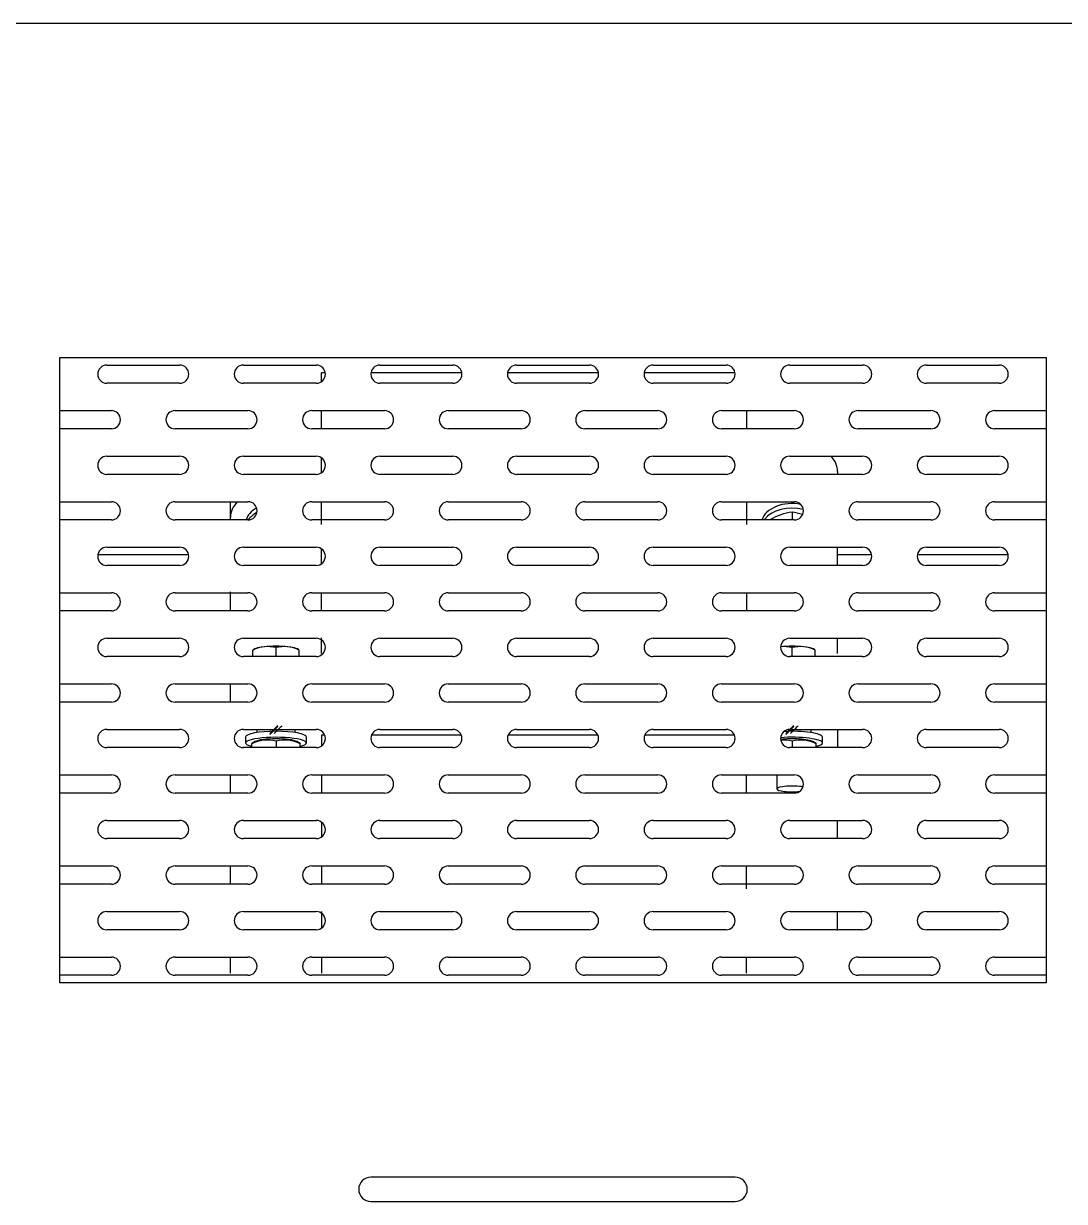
# Model space of a CAD drawing. Extents: x -681219 to -550379, y -242630 to -158199.
# Drawn here: x -628139 to -627695, y -173146 to -172643 of the extents above; entities that cross this region are included whole.
import ezdxf

# ---------------------------------------------------------------- set-up
doc = ezdxf.new("R2010")
doc.units = 0
doc.header["$LTSCALE"] = 1000
for name, color, linetype in [('$TD_AUDIT_GENERATED_(591)', 7, 'CONTINUOUS'), ('$TD_AUDIT_GENERATED_(5A8)', 7, 'CONTINUOUS'), ('SCTZ00411300', 7, 'CONTINUOUS'), ('联轴器GL11FY-85×172', 7, 'CONTINUOUS')]:
    doc.layers.add(name, color=color, linetype=linetype)

msp = doc.modelspace()

# ---------------------------------------------------------------- linework, layer by layer
at = {"layer": '$TD_AUDIT_GENERATED_(591)', "color": 7, "linetype": 'Continuous'}
for p, q in [((-627657.0585, -172642.6904), (-628168.9785, -172642.6904)), ((-628123.6185, -172785.2504), (-627702.4185, -172785.2504)), ((-628123.6185, -173052.2264), (-628123.6185, -172785.2504)), ((-627702.4185, -172785.2504), (-627702.4185, -173052.2264)), ((-627702.4185, -173052.2264), (-628123.6185, -173052.2264))]:
    msp.add_line(p, q, dxfattribs=at)
at = {"layer": '$TD_AUDIT_GENERATED_(5A8)', "color": 7, "linetype": 'Continuous'}
for p, q in [((-628123.6185, -172807.9304), (-628123.6185, -172785.2504)), ((-628123.6185, -172785.2504), (-627702.4185, -172785.2504)), ((-628103.5305, -172788.4904), (-628072.4265, -172788.4904)), ((-628045.2105, -172788.4904), (-628014.1065, -172788.4904)), ((-627986.8905, -172788.4904), (-627955.7865, -172788.4904)), ((-627928.5705, -172788.4904), (-627897.4665, -172788.4904)), ((-627870.2505, -172788.4904), (-627839.1465, -172788.4904)), ((-627811.9305, -172788.4904), (-627780.8265, -172788.4904)), ((-627753.6105, -172788.4904), (-627722.5065, -172788.4904)), ((-627702.4185, -172785.2504), (-627702.4185, -172807.9304)), ((-628072.4265, -172796.2664), (-628103.5305, -172796.2664)), ((-628014.1065, -172796.2664), (-628045.2105, -172796.2664)), ((-627955.7865, -172796.2664), (-627986.8905, -172796.2664)), ((-627897.4665, -172796.2664), (-627928.5705, -172796.2664)), ((-627839.1465, -172796.2664), (-627870.2505, -172796.2664)), ((-627780.8265, -172796.2664), (-627811.9305, -172796.2664)), ((-627722.5065, -172796.2664), (-627753.6105, -172796.2664)), ((-628123.6185, -172807.9304), (-628101.5865, -172807.9304)), ((-628074.3705, -172807.9304), (-628043.2665, -172807.9304)), ((-628016.0505, -172807.9304), (-627984.9465, -172807.9304)), ((-627957.7305, -172807.9304), (-627926.6265, -172807.9304)), ((-627899.4105, -172807.9304), (-627868.3065, -172807.9304)), ((-627841.0905, -172807.9304), (-627809.9865, -172807.9304)), ((-627782.7705, -172807.9304), (-627751.6665, -172807.9304)), ((-627724.4505, -172807.9304), (-627702.4185, -172807.9304)), ((-628101.5865, -172815.7064), (-628123.6185, -172815.7064)), ((-628123.6185, -172846.8104), (-628123.6185, -172815.7064)), ((-628043.2665, -172815.7064), (-628074.3705, -172815.7064)), ((-627984.9465, -172815.7064), (-628016.0505, -172815.7064)), ((-627926.6265, -172815.7064), (-627957.7305, -172815.7064)), ((-627868.3065, -172815.7064), (-627899.4105, -172815.7064)), ((-627809.9865, -172815.7064), (-627841.0905, -172815.7064)), ((-627751.6665, -172815.7064), (-627782.7705, -172815.7064)), ((-627702.4185, -172815.7064), (-627724.4505, -172815.7064)), ((-627702.4185, -172815.7064), (-627702.4185, -172846.8104)), ((-628103.5305, -172827.3704), (-628072.4265, -172827.3704)), ((-628045.2105, -172827.3704), (-628014.1065, -172827.3704)), ((-627986.8905, -172827.3704), (-627955.7865, -172827.3704)), ((-627928.5705, -172827.3704), (-627897.4665, -172827.3704)), ((-627870.2505, -172827.3704), (-627839.1465, -172827.3704)), ((-627811.9305, -172827.3704), (-627780.8265, -172827.3704)), ((-627753.6105, -172827.3704), (-627722.5065, -172827.3704)), ((-628072.4265, -172835.1464), (-628103.5305, -172835.1464)), ((-628014.1065, -172835.1464), (-628045.2105, -172835.1464)), ((-627955.7865, -172835.1464), (-627986.8905, -172835.1464)), ((-627897.4665, -172835.1464), (-627928.5705, -172835.1464)), ((-627839.1465, -172835.1464), (-627870.2505, -172835.1464)), ((-627780.8265, -172835.1464), (-627811.9305, -172835.1464)), ((-627722.5065, -172835.1464), (-627753.6105, -172835.1464)), ((-628123.6185, -172846.8104), (-628101.5865, -172846.8104)), ((-628074.3705, -172846.8104), (-628043.2665, -172846.8104)), ((-628016.0505, -172846.8104), (-627984.9465, -172846.8104)), ((-627957.7305, -172846.8104), (-627926.6265, -172846.8104)), ((-627899.4105, -172846.8104), (-627868.3065, -172846.8104)), ((-627841.0905, -172846.8104), (-627809.9865, -172846.8104)), ((-627782.7705, -172846.8104), (-627751.6665, -172846.8104)), ((-627724.4505, -172846.8104), (-627702.4185, -172846.8104)), ((-628101.5865, -172854.5864), (-628123.6185, -172854.5864)), ((-628123.6185, -172885.6904), (-628123.6185, -172854.5864)), ((-628043.2665, -172854.5864), (-628074.3705, -172854.5864)), ((-627984.9465, -172854.5864), (-628016.0505, -172854.5864)), ((-627926.6265, -172854.5864), (-627957.7305, -172854.5864)), ((-627868.3065, -172854.5864), (-627899.4105, -172854.5864)), ((-627809.9865, -172854.5864), (-627841.0905, -172854.5864)), ((-627751.6665, -172854.5864), (-627782.7705, -172854.5864)), ((-627702.4185, -172854.5864), (-627724.4505, -172854.5864)), ((-627702.4185, -172854.5864), (-627702.4185, -172885.6904)), ((-628103.5305, -172866.2504), (-628072.4265, -172866.2504)), ((-628045.2105, -172866.2504), (-628014.1065, -172866.2504)), ((-627986.8905, -172866.2504), (-627955.7865, -172866.2504)), ((-627928.5705, -172866.2504), (-627897.4665, -172866.2504)), ((-627870.2505, -172866.2504), (-627839.1465, -172866.2504)), ((-627811.9305, -172866.2504), (-627780.8265, -172866.2504)), ((-627753.6105, -172866.2504), (-627722.5065, -172866.2504)), ((-628072.4265, -172874.0264), (-628103.5305, -172874.0264)), ((-628014.1065, -172874.0264), (-628045.2105, -172874.0264)), ((-627955.7865, -172874.0264), (-627986.8905, -172874.0264)), ((-627897.4665, -172874.0264), (-627928.5705, -172874.0264)), ((-627839.1465, -172874.0264), (-627870.2505, -172874.0264)), ((-627780.8265, -172874.0264), (-627811.9305, -172874.0264)), ((-627722.5065, -172874.0264), (-627753.6105, -172874.0264)), ((-628123.6185, -172885.6904), (-628101.5865, -172885.6904)), ((-628074.3705, -172885.6904), (-628043.2665, -172885.6904)), ((-628016.0505, -172885.6904), (-627984.9465, -172885.6904)), ((-627957.7305, -172885.6904), (-627926.6265, -172885.6904)), ((-627899.4105, -172885.6904), (-627868.3065, -172885.6904)), ((-627841.0905, -172885.6904), (-627809.9865, -172885.6904)), ((-627782.7705, -172885.6904), (-627751.6665, -172885.6904)), ((-627724.4505, -172885.6904), (-627702.4185, -172885.6904)), ((-628101.5865, -172893.4664), (-628123.6185, -172893.4664)), ((-628123.6185, -172924.5704), (-628123.6185, -172893.4664)), ((-628043.2665, -172893.4664), (-628074.3705, -172893.4664)), ((-627984.9465, -172893.4664), (-628016.0505, -172893.4664)), ((-627926.6265, -172893.4664), (-627957.7305, -172893.4664)), ((-627868.3065, -172893.4664), (-627899.4105, -172893.4664)), ((-627809.9865, -172893.4664), (-627841.0905, -172893.4664)), ((-627751.6665, -172893.4664), (-627782.7705, -172893.4664)), ((-627702.4185, -172893.4664), (-627724.4505, -172893.4664)), ((-627702.4185, -172893.4664), (-627702.4185, -172924.5704)), ((-628103.5305, -172905.1304), (-628072.4265, -172905.1304)), ((-628045.2105, -172905.1304), (-628014.1065, -172905.1304)), ((-627986.8905, -172905.1304), (-627955.7865, -172905.1304)), ((-627928.5705, -172905.1304), (-627897.4665, -172905.1304)), ((-627870.2505, -172905.1304), (-627839.1465, -172905.1304)), ((-627811.9305, -172905.1304), (-627780.8265, -172905.1304)), ((-627753.6105, -172905.1304), (-627722.5065, -172905.1304)), ((-628072.4265, -172912.9064), (-628103.5305, -172912.9064)), ((-628014.1065, -172912.9064), (-628045.2105, -172912.9064)), ((-627955.7865, -172912.9064), (-627986.8905, -172912.9064)), ((-627897.4665, -172912.9064), (-627928.5705, -172912.9064)), ((-627839.1465, -172912.9064), (-627870.2505, -172912.9064)), ((-627780.8265, -172912.9064), (-627811.9305, -172912.9064)), ((-627722.5065, -172912.9064), (-627753.6105, -172912.9064)), ((-628123.6185, -172924.5704), (-628101.5865, -172924.5704)), ((-628074.3705, -172924.5704), (-628043.2665, -172924.5704)), ((-628016.0505, -172924.5704), (-627984.9465, -172924.5704)), ((-627957.7305, -172924.5704), (-627926.6265, -172924.5704)), ((-627899.4105, -172924.5704), (-627868.3065, -172924.5704)), ((-627841.0905, -172924.5704), (-627809.9865, -172924.5704)), ((-627782.7705, -172924.5704), (-627751.6665, -172924.5704)), ((-627724.4505, -172924.5704), (-627702.4185, -172924.5704)), ((-628101.5865, -172932.3464), (-628123.6185, -172932.3464)), ((-628123.6185, -172963.4504), (-628123.6185, -172932.3464)), ((-628043.2665, -172932.3464), (-628074.3705, -172932.3464)), ((-627984.9465, -172932.3464), (-628016.0505, -172932.3464)), ((-627926.6265, -172932.3464), (-627957.7305, -172932.3464)), ((-627868.3065, -172932.3464), (-627899.4105, -172932.3464)), ((-627809.9865, -172932.3464), (-627841.0905, -172932.3464)), ((-627751.6665, -172932.3464), (-627782.7705, -172932.3464)), ((-627702.4185, -172932.3464), (-627724.4505, -172932.3464)), ((-627702.4185, -172932.3464), (-627702.4185, -172963.4504)), ((-628103.5305, -172944.0104), (-628072.4265, -172944.0104)), ((-628045.2105, -172944.0104), (-628014.1065, -172944.0104)), ((-627986.8905, -172944.0104), (-627955.7865, -172944.0104)), ((-627928.5705, -172944.0104), (-627897.4665, -172944.0104)), ((-627870.2505, -172944.0104), (-627839.1465, -172944.0104)), ((-627811.9305, -172944.0104), (-627780.8265, -172944.0104)), ((-627753.6105, -172944.0104), (-627722.5065, -172944.0104)), ((-628072.4265, -172951.7864), (-628103.5305, -172951.7864)), ((-628014.1065, -172951.7864), (-628045.2105, -172951.7864)), ((-627955.7865, -172951.7864), (-627986.8905, -172951.7864)), ((-627897.4665, -172951.7864), (-627928.5705, -172951.7864)), ((-627839.1465, -172951.7864), (-627870.2505, -172951.7864)), ((-627780.8265, -172951.7864), (-627811.9305, -172951.7864)), ((-627722.5065, -172951.7864), (-627753.6105, -172951.7864)), ((-628123.6185, -172963.4504), (-628101.5865, -172963.4504)), ((-628074.3705, -172963.4504), (-628043.2665, -172963.4504)), ((-628016.0505, -172963.4504), (-627984.9465, -172963.4504)), ((-627957.7305, -172963.4504), (-627926.6265, -172963.4504)), ((-627899.4105, -172963.4504), (-627868.3065, -172963.4504)), ((-627841.0905, -172963.4504), (-627809.9865, -172963.4504)), ((-627782.7705, -172963.4504), (-627751.6665, -172963.4504)), ((-627724.4505, -172963.4504), (-627702.4185, -172963.4504)), ((-628101.5865, -172971.2264), (-628123.6185, -172971.2264)), ((-628123.6185, -173002.3304), (-628123.6185, -172971.2264)), ((-628043.2665, -172971.2264), (-628074.3705, -172971.2264)), ((-627984.9465, -172971.2264), (-628016.0505, -172971.2264)), ((-627926.6265, -172971.2264), (-627957.7305, -172971.2264)), ((-627868.3065, -172971.2264), (-627899.4105, -172971.2264)), ((-627809.9865, -172971.2264), (-627841.0905, -172971.2264)), ((-627751.6665, -172971.2264), (-627782.7705, -172971.2264)), ((-627702.4185, -172971.2264), (-627724.4505, -172971.2264)), ((-627702.4185, -172971.2264), (-627702.4185, -173002.3304)), ((-628103.5305, -172982.8904), (-628072.4265, -172982.8904)), ((-628045.2105, -172982.8904), (-628014.1065, -172982.8904)), ((-627986.8905, -172982.8904), (-627955.7865, -172982.8904)), ((-627928.5705, -172982.8904), (-627897.4665, -172982.8904)), ((-627870.2505, -172982.8904), (-627839.1465, -172982.8904)), ((-627811.9305, -172982.8904), (-627780.8265, -172982.8904)), ((-627753.6105, -172982.8904), (-627722.5065, -172982.8904)), ((-628072.4265, -172990.6664), (-628103.5305, -172990.6664)), ((-628014.1065, -172990.6664), (-628045.2105, -172990.6664)), ((-627955.7865, -172990.6664), (-627986.8905, -172990.6664)), ((-627897.4665, -172990.6664), (-627928.5705, -172990.6664)), ((-627839.1465, -172990.6664), (-627870.2505, -172990.6664)), ((-627780.8265, -172990.6664), (-627811.9305, -172990.6664)), ((-627722.5065, -172990.6664), (-627753.6105, -172990.6664)), ((-628123.6185, -173002.3304), (-628101.5865, -173002.3304)), ((-628074.3705, -173002.3304), (-628043.2665, -173002.3304)), ((-628016.0505, -173002.3304), (-627984.9465, -173002.3304)), ((-627957.7305, -173002.3304), (-627926.6265, -173002.3304)), ((-627899.4105, -173002.3304), (-627868.3065, -173002.3304)), ((-627841.0905, -173002.3304), (-627809.9865, -173002.3304)), ((-627782.7705, -173002.3304), (-627751.6665, -173002.3304)), ((-627724.4505, -173002.3304), (-627702.4185, -173002.3304)), ((-628101.5865, -173010.1064), (-628123.6185, -173010.1064)), ((-628123.6185, -173041.2104), (-628123.6185, -173010.1064)), ((-628043.2665, -173010.1064), (-628074.3705, -173010.1064)), ((-627984.9465, -173010.1064), (-628016.0505, -173010.1064)), ((-627926.6265, -173010.1064), (-627957.7305, -173010.1064)), ((-627868.3065, -173010.1064), (-627899.4105, -173010.1064)), ((-627809.9865, -173010.1064), (-627841.0905, -173010.1064)), ((-627751.6665, -173010.1064), (-627782.7705, -173010.1064)), ((-627702.4185, -173010.1064), (-627724.4505, -173010.1064)), ((-627702.4185, -173010.1064), (-627702.4185, -173041.2104)), ((-628103.5305, -173021.7704), (-628072.4265, -173021.7704)), ((-628045.2105, -173021.7704), (-628014.1065, -173021.7704)), ((-627986.8905, -173021.7704), (-627955.7865, -173021.7704)), ((-627928.5705, -173021.7704), (-627897.4665, -173021.7704)), ((-627870.2505, -173021.7704), (-627839.1465, -173021.7704)), ((-627811.9305, -173021.7704), (-627780.8265, -173021.7704)), ((-627753.6105, -173021.7704), (-627722.5065, -173021.7704)), ((-628072.4265, -173029.5464), (-628103.5305, -173029.5464)), ((-628014.1065, -173029.5464), (-628045.2105, -173029.5464)), ((-627955.7865, -173029.5464), (-627986.8905, -173029.5464)), ((-627897.4665, -173029.5464), (-627928.5705, -173029.5464)), ((-627839.1465, -173029.5464), (-627870.2505, -173029.5464)), ((-627780.8265, -173029.5464), (-627811.9305, -173029.5464)), ((-627722.5065, -173029.5464), (-627753.6105, -173029.5464)), ((-628123.6185, -173041.2104), (-628101.5865, -173041.2104)), ((-628074.3705, -173041.2104), (-628043.2665, -173041.2104)), ((-628016.0505, -173041.2104), (-627984.9465, -173041.2104)), ((-627957.7305, -173041.2104), (-627926.6265, -173041.2104)), ((-627899.4105, -173041.2104), (-627868.3065, -173041.2104)), ((-627841.0905, -173041.2104), (-627809.9865, -173041.2104)), ((-627782.7705, -173041.2104), (-627751.6665, -173041.2104)), ((-627724.4505, -173041.2104), (-627702.4185, -173041.2104)), ((-628101.5865, -173048.9864), (-628123.6185, -173048.9864)), ((-628123.6185, -173052.2264), (-628123.6185, -173048.9864)), ((-628043.2665, -173048.9864), (-628074.3705, -173048.9864)), ((-627984.9465, -173048.9864), (-628016.0505, -173048.9864)), ((-627926.6265, -173048.9864), (-627957.7305, -173048.9864)), ((-627868.3065, -173048.9864), (-627899.4105, -173048.9864)), ((-627809.9865, -173048.9864), (-627841.0905, -173048.9864)), ((-627751.6665, -173048.9864), (-627782.7705, -173048.9864)), ((-627702.4185, -173048.9864), (-627724.4505, -173048.9864)), ((-627702.4185, -173048.9864), (-627702.4185, -173052.2264)), ((-627702.4185, -173052.2264), (-628123.6185, -173052.2264))]:
    msp.add_line(p, q, dxfattribs=at)
for centre, start, end in [((-628103.5305, -172792.3784), 90, 270), ((-628072.4265, -172792.3784), 270, 90), ((-628045.2105, -172792.3784), 90, 270), ((-628014.1065, -172792.3784), 270, 90), ((-627986.8905, -172792.3784), 90, 270), ((-627955.7865, -172792.3784), 270, 90), ((-627928.5705, -172792.3784), 90, 270), ((-627897.4665, -172792.3784), 270, 90), ((-627870.2505, -172792.3784), 90, 270), ((-627839.1465, -172792.3784), 270, 90), ((-627811.9305, -172792.3784), 90, 270), ((-627780.8265, -172792.3784), 270, 90), ((-627753.6105, -172792.3784), 90, 270), ((-627722.5065, -172792.3784), 270, 90), ((-628101.5865, -172811.8184), 270, 90), ((-628074.3705, -172811.8184), 90, 270), ((-628043.2665, -172811.8184), 270, 90), ((-628016.0505, -172811.8184), 90, 270), ((-627984.9465, -172811.8184), 270, 90), ((-627957.7305, -172811.8184), 90, 270), ((-627926.6265, -172811.8184), 270, 90), ((-627899.4105, -172811.8184), 90, 270), ((-627868.3065, -172811.8184), 270, 90), ((-627841.0905, -172811.8184), 90, 270), ((-627809.9865, -172811.8184), 270, 90), ((-627782.7705, -172811.8184), 90, 270), ((-627751.6665, -172811.8184), 270, 90), ((-627724.4505, -172811.8184), 90, 270), ((-628103.5305, -172831.2584), 90, 270), ((-628072.4265, -172831.2584), 270, 90), ((-628045.2105, -172831.2584), 90, 270), ((-628014.1065, -172831.2584), 270, 90), ((-627986.8905, -172831.2584), 90, 270), ((-627955.7865, -172831.2584), 270, 90), ((-627928.5705, -172831.2584), 90, 270), ((-627897.4665, -172831.2584), 270, 90), ((-627870.2505, -172831.2584), 90, 270), ((-627839.1465, -172831.2584), 270, 90), ((-627811.9305, -172831.2584), 90, 270), ((-627780.8265, -172831.2584), 270, 90), ((-627753.6105, -172831.2584), 90, 270), ((-627722.5065, -172831.2584), 270, 90), ((-628101.5865, -172850.6984), 270, 90), ((-628074.3705, -172850.6984), 90, 270), ((-628043.2665, -172850.6984), 270, 90), ((-628016.0505, -172850.6984), 90, 270), ((-627984.9465, -172850.6984), 270, 90), ((-627957.7305, -172850.6984), 90, 270), ((-627926.6265, -172850.6984), 270, 90), ((-627899.4105, -172850.6984), 90, 270), ((-627868.3065, -172850.6984), 270, 90), ((-627841.0905, -172850.6984), 90, 270), ((-627809.9865, -172850.6984), 270, 90), ((-627782.7705, -172850.6984), 90, 270), ((-627751.6665, -172850.6984), 270, 90), ((-627724.4505, -172850.6984), 90, 270), ((-628103.5305, -172870.1384), 90, 270), ((-628072.4265, -172870.1384), 270, 90), ((-628045.2105, -172870.1384), 90, 270), ((-628014.1065, -172870.1384), 270, 90), ((-627986.8905, -172870.1384), 90, 270), ((-627955.7865, -172870.1384), 270, 90), ((-627928.5705, -172870.1384), 90, 270), ((-627897.4665, -172870.1384), 270, 90), ((-627870.2505, -172870.1384), 90, 270), ((-627839.1465, -172870.1384), 270, 90), ((-627811.9305, -172870.1384), 90, 270), ((-627780.8265, -172870.1384), 270, 90), ((-627753.6105, -172870.1384), 90, 270), ((-627722.5065, -172870.1384), 270, 90), ((-628101.5865, -172889.5784), 270, 90), ((-628074.3705, -172889.5784), 90, 270), ((-628043.2665, -172889.5784), 270, 90), ((-628016.0505, -172889.5784), 90, 270), ((-627984.9465, -172889.5784), 270, 90), ((-627957.7305, -172889.5784), 90, 270), ((-627926.6265, -172889.5784), 270, 90), ((-627899.4105, -172889.5784), 90, 270), ((-627868.3065, -172889.5784), 270, 90), ((-627841.0905, -172889.5784), 90, 270), ((-627809.9865, -172889.5784), 270, 90), ((-627782.7705, -172889.5784), 90, 270), ((-627751.6665, -172889.5784), 270, 90), ((-627724.4505, -172889.5784), 90, 270), ((-628103.5305, -172909.0184), 90, 270), ((-628072.4265, -172909.0184), 270, 90), ((-628045.2105, -172909.0184), 90, 270), ((-628014.1065, -172909.0184), 270, 90), ((-627986.8905, -172909.0184), 90, 270), ((-627955.7865, -172909.0184), 270, 90), ((-627928.5705, -172909.0184), 90, 270), ((-627897.4665, -172909.0184), 270, 90), ((-627870.2505, -172909.0184), 90, 270), ((-627839.1465, -172909.0184), 270, 90), ((-627811.9305, -172909.0184), 90, 270), ((-627780.8265, -172909.0184), 270, 90), ((-627753.6105, -172909.0184), 90, 270), ((-627722.5065, -172909.0184), 270, 90), ((-628101.5865, -172928.4584), 270, 90), ((-628074.3705, -172928.4584), 90, 270), ((-628043.2665, -172928.4584), 270, 90), ((-628016.0505, -172928.4584), 90, 270), ((-627984.9465, -172928.4584), 270, 90), ((-627957.7305, -172928.4584), 90, 270), ((-627926.6265, -172928.4584), 270, 90), ((-627899.4105, -172928.4584), 90, 270), ((-627868.3065, -172928.4584), 270, 90), ((-627841.0905, -172928.4584), 90, 270), ((-627809.9865, -172928.4584), 270, 90), ((-627782.7705, -172928.4584), 90, 270), ((-627751.6665, -172928.4584), 270, 90), ((-627724.4505, -172928.4584), 90, 270), ((-628103.5305, -172947.8984), 90, 270), ((-628072.4265, -172947.8984), 270, 90), ((-628045.2105, -172947.8984), 90, 270), ((-628014.1065, -172947.8984), 270, 90), ((-627986.8905, -172947.8984), 90, 270), ((-627955.7865, -172947.8984), 270, 90), ((-627928.5705, -172947.8984), 90, 270), ((-627897.4665, -172947.8984), 270, 90), ((-627870.2505, -172947.8984), 90, 270), ((-627839.1465, -172947.8984), 270, 90), ((-627811.9305, -172947.8984), 90, 270), ((-627780.8265, -172947.8984), 270, 90), ((-627753.6105, -172947.8984), 90, 270), ((-627722.5065, -172947.8984), 270, 90), ((-628101.5865, -172967.3384), 270, 90), ((-628074.3705, -172967.3384), 90, 270), ((-628043.2665, -172967.3384), 270, 90), ((-628016.0505, -172967.3384), 90, 270), ((-627984.9465, -172967.3384), 270, 90), ((-627957.7305, -172967.3384), 90, 270), ((-627926.6265, -172967.3384), 270, 90), ((-627899.4105, -172967.3384), 90, 270), ((-627868.3065, -172967.3384), 270, 90), ((-627841.0905, -172967.3384), 90, 270), ((-627809.9865, -172967.3384), 270, 90), ((-627782.7705, -172967.3384), 90, 270), ((-627751.6665, -172967.3384), 270, 90), ((-627724.4505, -172967.3384), 90, 270), ((-628103.5305, -172986.7784), 90, 270), ((-628072.4265, -172986.7784), 270, 90), ((-628045.2105, -172986.7784), 90, 270), ((-628014.1065, -172986.7784), 270, 90), ((-627986.8905, -172986.7784), 90, 270), ((-627955.7865, -172986.7784), 270, 90), ((-627928.5705, -172986.7784), 90, 270), ((-627897.4665, -172986.7784), 270, 90), ((-627870.2505, -172986.7784), 90, 270), ((-627839.1465, -172986.7784), 270, 90), ((-627811.9305, -172986.7784), 90, 270), ((-627780.8265, -172986.7784), 270, 90), ((-627753.6105, -172986.7784), 90, 270), ((-627722.5065, -172986.7784), 270, 90), ((-628101.5865, -173006.2184), 270, 90), ((-628074.3705, -173006.2184), 90, 270), ((-628043.2665, -173006.2184), 270, 90), ((-628016.0505, -173006.2184), 90, 270), ((-627984.9465, -173006.2184), 270, 90), ((-627957.7305, -173006.2184), 90, 270), ((-627926.6265, -173006.2184), 270, 90), ((-627899.4105, -173006.2184), 90, 270), ((-627868.3065, -173006.2184), 270, 90), ((-627841.0905, -173006.2184), 90, 270), ((-627809.9865, -173006.2184), 270, 90), ((-627782.7705, -173006.2184), 90, 270), ((-627751.6665, -173006.2184), 270, 90), ((-627724.4505, -173006.2184), 90, 270), ((-628103.5305, -173025.6584), 90, 270), ((-628072.4265, -173025.6584), 270, 90), ((-628045.2105, -173025.6584), 90, 270), ((-628014.1065, -173025.6584), 270, 90), ((-627986.8905, -173025.6584), 90, 270), ((-627955.7865, -173025.6584), 270, 90), ((-627928.5705, -173025.6584), 90, 270), ((-627897.4665, -173025.6584), 270, 90), ((-627870.2505, -173025.6584), 90, 270), ((-627839.1465, -173025.6584), 270, 90), ((-627811.9305, -173025.6584), 90, 270), ((-627780.8265, -173025.6584), 270, 90), ((-627753.6105, -173025.6584), 90, 270), ((-627722.5065, -173025.6584), 270, 90), ((-628101.5865, -173045.0984), 270, 90), ((-628074.3705, -173045.0984), 90, 270), ((-628043.2665, -173045.0984), 270, 90), ((-628016.0505, -173045.0984), 90, 270), ((-627984.9465, -173045.0984), 270, 90), ((-627957.7305, -173045.0984), 90, 270), ((-627926.6265, -173045.0984), 270, 90), ((-627899.4105, -173045.0984), 90, 270), ((-627868.3065, -173045.0984), 270, 90), ((-627841.0905, -173045.0984), 90, 270), ((-627809.9865, -173045.0984), 270, 90), ((-627782.7705, -173045.0984), 90, 270), ((-627751.6665, -173045.0984), 270, 90), ((-627724.4505, -173045.0984), 90, 270)]:
    msp.add_arc(centre, 3.888, start, end, dxfattribs=at)
at = {"layer": 'SCTZ00411300', "color": 7, "linetype": 'Continuous'}
for p, q in [((-627977.8185, -173135.1704), (-627990.7785, -173135.1704)), ((-627848.2185, -173135.1704), (-627977.8185, -173135.1704)), ((-627835.2585, -173135.1704), (-627848.2185, -173135.1704)), ((-627990.7785, -173145.5384), (-627977.8185, -173145.5384)), ((-627977.8185, -173145.5384), (-627848.2185, -173145.5384)), ((-627848.2185, -173145.5384), (-627835.2585, -173145.5384))]:
    msp.add_line(p, q, dxfattribs=at)
for centre, start, end in [((-627990.7785, -173140.3544), 90, 270), ((-627835.2585, -173140.3544), 0, 90), ((-627835.2585, -173140.3544), 270, 0)]:
    msp.add_arc(centre, 5.184, start, end, dxfattribs=at)
at = {"layer": '联轴器GL11FY-85×172', "color": 7, "linetype": 'Continuous'}
for p, q in [((-628011.8385, -172795.5364), (-628011.8385, -172791.7304)), ((-628010.2729, -172791.7304), (-628011.8385, -172791.7304)), ((-627951.9529, -172791.7304), (-627990.7241, -172791.7304)), ((-627893.6329, -172791.7304), (-627932.4041, -172791.7304)), ((-627835.3129, -172791.7304), (-627874.0841, -172791.7304)), ((-628011.8385, -172815.7064), (-628011.8385, -172807.9304)), ((-627830.3985, -172807.9304), (-627830.3985, -172815.7064)), ((-628011.8385, -172834.4164), (-628011.8385, -172828.1004)), ((-627791.5185, -172833.9194), (-627791.5185, -172835.1464)), ((-628050.7185, -172853.5192), (-628050.7185, -172846.8104)), ((-628011.8385, -172856.5304), (-628011.8385, -172846.8104)), ((-627830.3985, -172846.8104), (-627830.3985, -172856.5304)), ((-628050.7185, -172854.5864), (-628050.7185, -172853.5192)), ((-627810.9585, -172851.2892), (-627810.9585, -172854.5864)), ((-628011.8385, -172873.2964), (-628011.8385, -172866.9804)), ((-627791.5185, -172874.0264), (-627791.5185, -172866.2504)), ((-628068.5929, -172869.4904), (-628107.3641, -172869.4904)), ((-627776.9929, -172869.4904), (-627791.5185, -172869.4904)), ((-627718.6729, -172869.4904), (-627757.4441, -172869.4904)), ((-628050.7185, -172893.4664), (-628050.7185, -172885.3046)), ((-628011.8385, -172893.4664), (-628011.8385, -172885.6904)), ((-627830.3985, -172885.6904), (-627830.3985, -172893.4664)), ((-628031.2785, -172912.9064), (-628031.2785, -172909.0868)), ((-628011.8385, -172911.6104), (-628011.8385, -172904.9044)), ((-627810.9585, -172912.9064), (-627810.9585, -172909.0868)), ((-627791.5185, -172911.6104), (-627791.5185, -172904.9044)), ((-628040.5872, -172909.7514), (-628041.1494, -172910.052)), ((-628041.1494, -172912.9064), (-628041.1494, -172910.1616)), ((-628041.1494, -172910.1616), (-628041.1494, -172910.2531)), ((-628021.4075, -172910.052), (-628021.9698, -172909.7514)), ((-628021.4075, -172910.1616), (-628021.4075, -172910.2441)), ((-628021.4075, -172912.9064), (-628021.4075, -172910.1616)), ((-627801.0875, -172910.052), (-627801.6498, -172909.7514)), ((-627801.0875, -172910.1616), (-627801.0875, -172910.2441)), ((-627801.0875, -172912.9064), (-627801.0875, -172910.1616)), ((-628050.7185, -172932.3464), (-628050.7185, -172924.5704)), ((-628039.4433, -172944.0104), (-628039.4433, -172945.3816)), ((-628023.1137, -172945.3816), (-628023.1137, -172944.0104)), ((-627802.7937, -172945.3816), (-627802.7937, -172944.0104)), ((-627791.5185, -172944.0104), (-627791.5185, -172951.7864)), ((-628044.2385, -172947.2801), (-628044.2385, -172949.8256)), ((-628040.2004, -172949.2319), (-628041.6465, -172950.0051)), ((-628031.2785, -172948.9913), (-628031.2785, -172951.7864)), ((-628020.9105, -172950.0051), (-628022.3565, -172949.2319)), ((-628018.3185, -172949.8256), (-628018.3185, -172947.2801)), ((-628010.4763, -172946.5063), (-628011.8385, -172946.5063)), ((-628011.8385, -172946.5063), (-628011.8385, -172951.0564)), ((-627952.1563, -172946.5063), (-627990.5207, -172946.5063)), ((-627893.8363, -172946.5063), (-627932.2007, -172946.5063)), ((-627835.5163, -172946.5063), (-627873.8807, -172946.5063)), ((-627810.9585, -172948.9913), (-627810.9585, -172951.7864)), ((-627800.5905, -172950.0051), (-627802.0365, -172949.2319)), ((-627797.9985, -172949.8256), (-627797.9985, -172947.2801)), ((-628041.6465, -172950.1203), (-628041.6465, -172950.0051)), ((-628041.6465, -172951.7864), (-628041.6465, -172950.1203)), ((-628020.9105, -172950.0051), (-628020.9105, -172950.1203)), ((-628020.9105, -172951.7864), (-628020.9105, -172950.1203)), ((-627800.5905, -172950.0051), (-627800.5905, -172950.1203)), ((-627800.5905, -172951.7864), (-627800.5905, -172950.1203)), ((-628050.7185, -172971.2264), (-628050.7185, -172963.4504)), ((-628011.8385, -172963.4504), (-628011.8385, -172971.2264)), ((-627830.3985, -172971.2264), (-627830.3985, -172963.4504)), ((-627817.4385, -172963.4504), (-627817.4385, -172969.4257)), ((-628011.8385, -172983.6204), (-628011.8385, -172989.9364)), ((-627791.5185, -172990.6664), (-627791.5185, -172982.8904)), ((-628050.7185, -173010.1064), (-628050.7185, -173002.3304)), ((-628011.8385, -173002.3304), (-628011.8385, -173010.1064)), ((-627830.3985, -173012.0161), (-627830.3985, -173002.3304)), ((-628011.8385, -173021.7704), (-628011.8385, -173028.8164)), ((-627791.5185, -173029.8344), (-627791.5185, -173021.7704)), ((-628050.7185, -173048.0762), (-628050.7185, -173041.2104)), ((-628011.8385, -173041.2104), (-628011.8385, -173048.0762)), ((-627830.3985, -173048.0762), (-627830.3985, -173041.2104))]:
    msp.add_line(p, q, dxfattribs=at)
for centre, radius, start, end in [((-627807.9896, -172874.8273), 23.7245, 97.188802, 120.814287), ((-627814.0523, -172875.158), 24.0685, 71.876052, 82.614579), ((-628034.6924, -172923.5967), 14.9062, 76.759967, 115.669229), ((-628027.8645, -172923.5967), 14.9062, 64.330771, 103.240033), ((-627814.3724, -172923.5967), 14.9062, 76.759967, 95.490653), ((-627807.5445, -172923.5967), 14.9062, 64.330771, 103.240033), ((-628034.8747, -172964.1366), 15.5664, 76.642425, 115.786771), ((-628027.6926, -172964.2319), 15.6568, 64.330771, 103.240033), ((-627814.5547, -172964.1366), 15.5664, 76.642425, 94.115615), ((-627807.3726, -172964.2319), 15.6568, 64.330771, 103.240033)]:
    msp.add_arc(centre, radius, start, end, dxfattribs=at)
for centre, major_axis, ratio, start_param, end_param in [((-627810.9585, -172833.9194), (-19.44, 0), 0.65438007, 3.14159265, 3.68237991), ((-628031.2785, -172853.5192), (19.44, 0), 0.65438007, 2.58608556, 3.14159265), ((-627810.9585, -172856.0672), (12.96, 0), 0.65438007, 1.2801313, 2.96608831), ((-627810.9585, -172858.0272), (12.96, 0), 0.65438007, 1.18957107, 2.70800787), ((-628031.2785, -172856.0672), (12.96, 0), 0.65438007, 2.26347739, 2.96608831), ((-628031.2785, -172858.0272), (12.96, 0), 0.65438007, 2.25310184, 2.70800787), ((-628031.2785, -172856.0672), (12.96, 0), 0.65438007, 0.38478399, 0.40808751), ((-628031.2785, -172910.3708), (-9.8709, 0), 0.18862686, 3.14159265, 6.28318531), ((-627810.9585, -172910.3708), (-9.8709, 0), 0.18862686, 3.14159265, 5.22609538), ((-628031.2785, -172944.6806), (-8.1281, -8.1281), 0.09516762, 4.52889312, 4.9476734), ((-628031.2785, -172944.6806), (6.4509, 6.4509), 0.09516762, 1.36417451, 1.89671625), ((-628031.2785, -172946.5705), (8.1281, 8.1281), 0.09516762, 1.14574818, 1.56452847), ((-627810.9585, -172944.6806), (-8.1281, -8.1281), 0.09516762, 4.52889312, 4.9476734), ((-627810.9585, -172944.6806), (6.4509, 6.4509), 0.09516762, 1.36417451, 1.89671625), ((-627810.9585, -172946.5705), (8.1281, 8.1281), 0.09516762, 1.14574818, 1.56452847), ((-628031.2785, -172949.8256), (12.96, 0), 0.18862686, 0, 3.78509376), ((-628031.2785, -172947.2801), (12.96, 0), 0.18862686, 0, 3.14159265), ((-628031.2785, -172949.8256), (9.4608, 0), 0.18862686, 0.33913725, 2.8024554), ((-627810.9585, -172949.8256), (12.96, 0), 0.18862686, 0, 1.95395242), ((-627810.9585, -172949.8256), (9.4608, 0), 0.18862686, 0.33913725, 2.10782475), ((-627810.9585, -172947.2801), (12.96, 0), 0.18862686, 0, 1.84243013), ((-628031.2785, -172949.8256), (12.96, 0), 0.18862686, 5.6396842, 6.28318531), ((-627810.9585, -172949.8256), (12.96, 0), 0.18862686, 5.6396842, 6.28318531), ((-627810.9585, -172969.4257), (-6.48, 0), 0.18862686, 3.91032115, 6.28318531), ((-627810.9585, -172969.4257), (-6.48, 0), 0.18862686, 0, 2.09791801)]:
    msp.add_ellipse(centre, major_axis=major_axis, ratio=ratio, start_param=start_param, end_param=end_param, dxfattribs=at)

doc.saveas('drawing.dxf')
